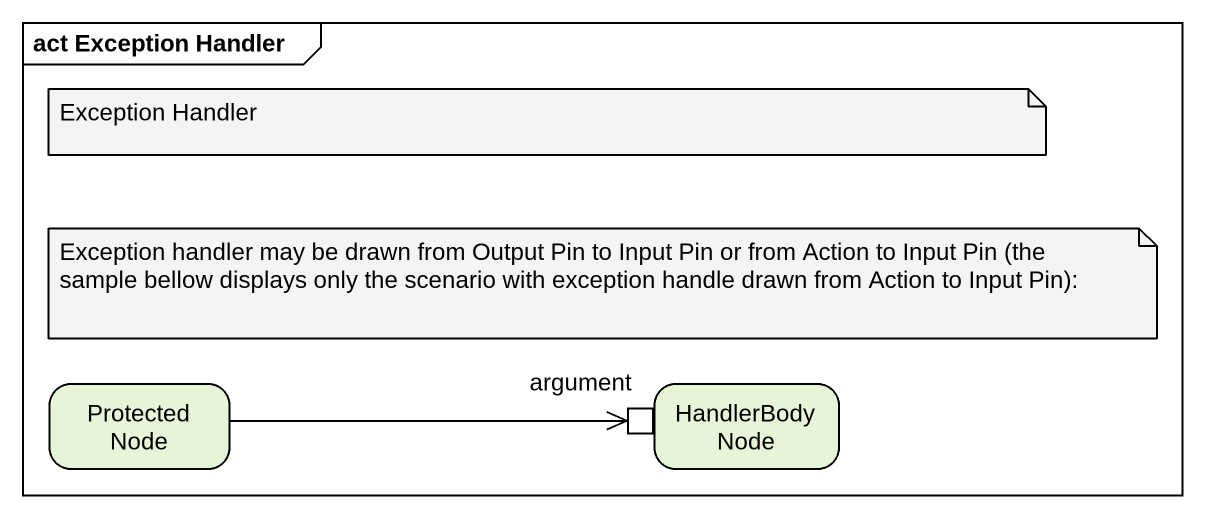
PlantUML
@startuml
mainframe act Exception Handler
hide empty description
state "Protected Node" as Protected_Node
state "HandlerBody Node" as HandlerBody_Node {
  state argument <<inputPin>>
}
Protected_Node -right-> argument
note as N1
  Exception Handler
end note
note as N2
  Exception handler may be drawn from Output Pin to Input Pin or from Action to Input Pin (the sample bellow displays only the scenario with exception handle drawn from Action to Input Pin):
end note
@enduml
